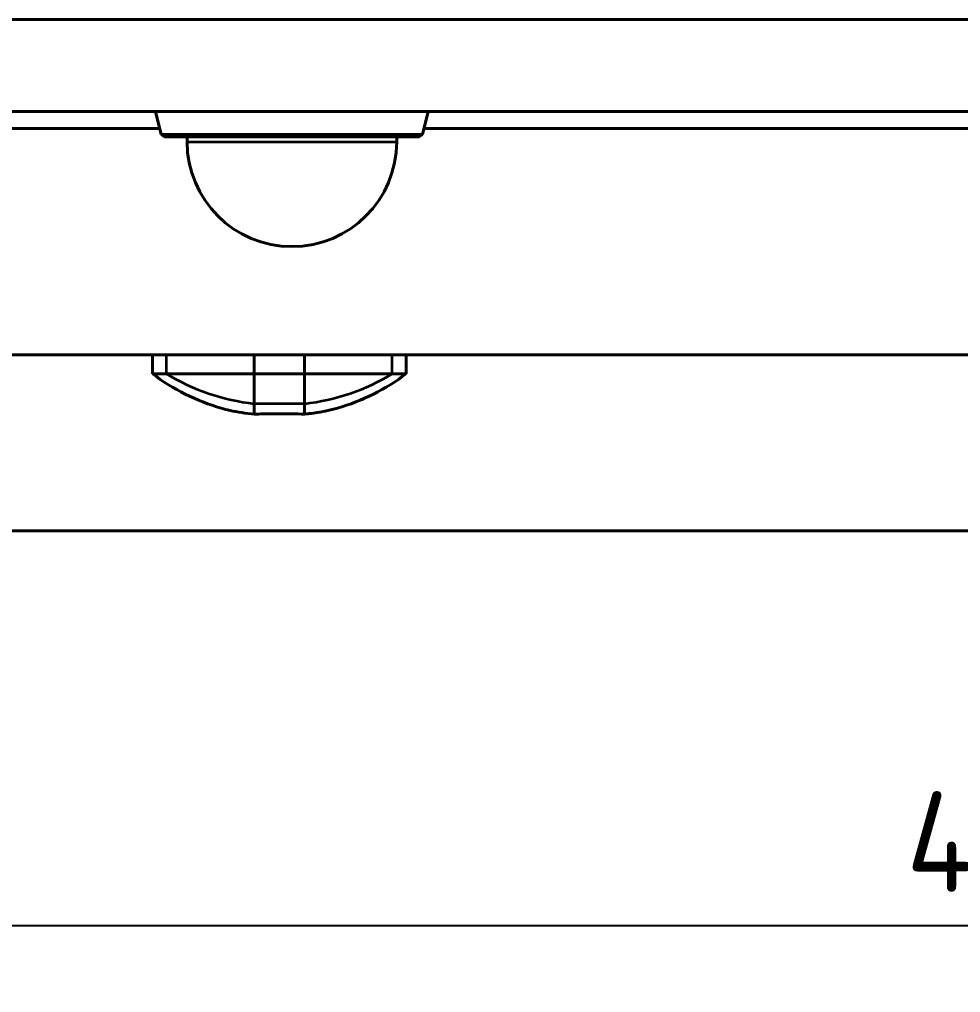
# Model space of a CAD drawing. Header units: millimetres. Extents: x 0 to 3364, y 0 to 2376.
# Drawn here: x 1202.8 to 1315.1, y 1583.9 to 1700 of the extents above; entities that cross this region are included whole.
import ezdxf

# ---------------------------------------------------------------- set-up
doc = ezdxf.new("R2010")
doc.units = ezdxf.units.MM
doc.header["$LTSCALE"] = 4
for name, color, linetype, lineweight, true_color in [('가시적인 것(ISO)', 3, 'Continuous', 40, 0x00ff00), ('가시적인 좁은 것(ISO)', 3, 'Continuous', 35, 0x00ff00), ('치수(ISO)', 2, 'Continuous', 25, 0xffff00)]:
    doc.layers.add(name, color=color, linetype=linetype, lineweight=lineweight, true_color=true_color)
doc.styles.add('치수 텍스트_PSTEK_POSCO', font='isocp.shx')
doc.dimstyles.new('치수_PSTEK_POSCO', dxfattribs={"dimscale": 4, "dimtxt": 3, "dimasz": 2, "dimexe": 2, "dimexo": 2.5, "dimgap": 1, "dimtad": 1, "dimrnd": 1e-08, "dimdsep": 46, "dimtxsty": '치수 텍스트_PSTEK_POSCO', "dimcen": 0.09, "dimdle": 10, "dimclrd": 7, "dimclre": 7, "dimclrt": 2, "dimadec": 1, "dimazin": 2, "dimtfac": 1, "dimtmove": 0, "dimatfit": 3, "dimfxl": 1, "dimtolj": 1, "dimlwd": -1, "dimlwe": -1, "dimarcsym": 0})

# ---------------------------------------------------------------- blocks, each defined once
blk = doc.blocks.new('*D29')
at = {"layer": 'Defpoints', "color": 0, "transparency": 16777216}
for p in [(1072.3, 1658.97), (1568.3, 1658.97), (1568.3, 1591.88)]:
    blk.add_point(p, dxfattribs=at)
at = {"layer": '치수(ISO)', "color": 7, "transparency": 16777216}
for p, q in [((1072.3, 1648.97), (1072.3, 1583.88)), ((1568.3, 1648.97), (1568.3, 1583.88)), ((1080.3, 1591.88), (1560.3, 1591.88))]:
    blk.add_line(p, q, dxfattribs=at)
for points in [[(1080.3, 1593.21), (1080.3, 1590.55), (1072.3, 1591.88)], [(1560.3, 1593.21), (1560.3, 1590.55), (1568.3, 1591.88)]]:
    blk.add_solid(points, dxfattribs=at)
at = {"layer": '치수(ISO)', "color": 2, "transparency": 16777216, "insert": (1308.58, 1601.88), "char_height": 12, "attachment_point": 4, "style": '치수 텍스트_PSTEK_POSCO'}
blk.add_mtext('\\A1;496', dxfattribs=at)

msp = doc.modelspace()

# ---------------------------------------------------------------- linework, layer by layer
at = {"layer": '가시적인 것(ISO)'}
for p, q in [((1570.3011, 1699.9741), (1070.3011, 1699.9741)), ((1085.3011, 1688.9741), (1555.3011, 1688.9741)), ((1219.7208, 1686.2632), (1219.0477, 1688.9741)), ((1250.8814, 1686.2632), (1251.5545, 1688.9741)), ((1219.5443, 1686.9741), (1172.3011, 1686.9741)), ((1390.8011, 1686.9741), (1251.0579, 1686.9741)), ((1219.7208, 1686.2632), (1250.8814, 1686.2632)), ((1220.1011, 1685.9741), (1219.7208, 1686.2632)), ((1220.1011, 1685.9741), (1250.5011, 1685.9741)), ((1222.8011, 1685.9741), (1222.8011, 1685.3741)), ((1247.8011, 1685.9741), (1247.8011, 1685.3741)), ((1250.5011, 1685.9741), (1250.8814, 1686.2632)), ((1524.3011, 1659.9741), (1172.3011, 1659.9741)), ((1218.6636, 1657.705), (1218.6636, 1659.9741)), ((1230.8011, 1657.705), (1230.8011, 1659.9741)), ((1236.8011, 1657.705), (1236.8011, 1659.9741)), ((1248.9386, 1657.705), (1248.9386, 1659.9741)), ((1236.8011, 1657.705), (1230.8011, 1657.705)), ((1230.8011, 1654.1333), (1230.8011, 1657.705)), ((1236.8011, 1654.1333), (1236.8011, 1657.705)), ((1230.8011, 1652.8895), (1230.8011, 1654.1333)), ((1236.8011, 1652.8895), (1236.8011, 1654.1333)), ((1062.3011, 1638.9741), (1578.3011, 1638.9741))]:
    msp.add_line(p, q, dxfattribs=at)
for centre, radius, start, end in [((1235.3011, 1685.3741), 12.5, 180, 0), ((1233.8011, 1677.7141), 25.09, 232.891459, 253.987162), ((1233.8011, 1677.7141), 25.09, 286.012838, 307.108541)]:
    msp.add_arc(centre, radius, start, end, dxfattribs=at)
for points, knots in [([(1218.6636, 1657.705), (1218.7194, 1657.705), (1218.803, 1657.705), (1219.2216, 1657.705), (1219.396, 1657.705), (1219.8147, 1657.705), (1220.059, 1657.705), (1220.3376, 1657.705)], [-0.794182825, -0.794182825, -0.794182825, -0.794182825, -0.397060479, -0.397060479, -0.1985164, -0.1985164, -0.000001, -0.000001, -0.000001, -0.000001]), ([(1220.3376, 1657.705), (1220.841, 1657.705), (1221.4414, 1657.705), (1222.8404, 1657.705), (1223.6369, 1657.705), (1224.9724, 1657.705), (1225.4401, 1657.705), (1226.6625, 1657.705), (1227.4412, 1657.705), (1228.667, 1657.705), (1229.0837, 1657.705), (1229.9328, 1657.7049), (1230.3645, 1657.705), (1230.8011, 1657.705)], [-1.4373876, -1.4373876, -1.4373876, -1.4373876, -1.07799796, -1.07799796, -0.71829101, -0.71829101, -0.53864198, -0.53864198, -0.26919777, -0.26919777, -0.13451784, -0.13451784, -0.000001, -0.000001, -0.000001, -0.000001]), ([(1236.8011, 1657.705), (1237.2378, 1657.705), (1237.6694, 1657.7049), (1238.5185, 1657.705), (1238.9352, 1657.705), (1240.161, 1657.705), (1240.9398, 1657.705), (1242.1621, 1657.705), (1242.6298, 1657.705), (1243.9653, 1657.705), (1244.7618, 1657.705), (1246.1609, 1657.705), (1246.7612, 1657.705), (1247.2646, 1657.705)], [-1.43451955, -1.43451955, -1.43451955, -1.43451955, -1.30026929, -1.30026929, -1.16585639, -1.16585639, -0.89694514, -0.89694514, -0.71765182, -0.71765182, -0.35866508, -0.35866508, -0.000001, -0.000001, -0.000001, -0.000001]), ([(1247.2646, 1657.705), (1247.5433, 1657.705), (1247.7876, 1657.705), (1248.2062, 1657.705), (1248.3806, 1657.705), (1248.7993, 1657.705), (1248.8829, 1657.705), (1248.9386, 1657.705)], [-0.79365146, -0.79365146, -0.79365146, -0.79365146, -0.595268882, -0.595268882, -0.396857642, -0.396857642, -0.000001, -0.000001, -0.000001, -0.000001]), ([(1230.8068, 1652.8885), (1229.7855, 1652.9879), (1228.8066, 1653.14), (1227.5679, 1653.4126), (1227.2132, 1653.502), (1226.88, 1653.5976)], [0, 0, 0, 0, 0.321773695, 0.321773695, 0.459943574, 0.459943574, 0.459943574, 0.459943574]), ([(1240.7223, 1653.5976), (1239.8948, 1653.3602), (1238.924, 1653.1597), (1237.5294, 1652.9672), (1237.1656, 1652.9245), (1236.7955, 1652.8885)], [0, 0, 0, 0, 0.343124535, 0.343124535, 0.459743791, 0.459743791, 0.459743791, 0.459743791])]:
    msp.add_open_spline(points, degree=3, knots=knots, dxfattribs=at)
for points in [[(1243.8433, 1654.7214), (1243.7528, 1654.6819), (1243.6138, 1654.6217), (1243.4315, 1654.546)], [(1230.8014, 1652.8895), (1230.8043, 1652.8887), (1230.8072, 1652.8883), (1230.8101, 1652.8885)], [(1233.8023, 1652.9265), (1232.7932, 1652.9265), (1231.7728, 1652.9111), (1230.8101, 1652.8884)], [(1236.7922, 1652.8884), (1235.8302, 1652.9111), (1234.8106, 1652.9265), (1233.8023, 1652.9265)], [(1236.7922, 1652.8884), (1236.7951, 1652.8883), (1236.798, 1652.8887), (1236.8009, 1652.8895)]]:
    msp.add_open_spline(points, degree=3, dxfattribs=at)
at = {"layer": '가시적인 좁은 것(ISO)'}
for p, q in [((1222.8011, 1685.3741), (1247.8011, 1685.3741)), ((1220.3376, 1657.705), (1220.3376, 1659.9741)), ((1247.2646, 1657.705), (1247.2646, 1659.9741)), ((1236.8011, 1654.1333), (1230.8011, 1654.1333))]:
    msp.add_line(p, q, dxfattribs=at)
for centre, major_axis, ratio, start_param, end_param in [((1233.8011, 1677.933), (-25.09, 0), 0.95542491, 1.0043829, 1.45094002), ((1233.8011, 1677.933), (-25.09, 0), 0.95542491, 1.69065264, 2.13720975), ((1233.8023, 1653.2265), (0, -0.3), 0.00012283, 0, 0.09109107)]:
    msp.add_ellipse(centre, major_axis=major_axis, ratio=ratio, start_param=start_param, end_param=end_param, dxfattribs=at)
for points, knots in [([(1226.88, 1653.5976), (1227.2528, 1653.4906), (1227.6481, 1653.3928), (1228.0573, 1653.3055), (1228.1257, 1653.2909), (1228.1945, 1653.2766), (1228.2637, 1653.2625), (1228.6088, 1653.1926), (1228.9655, 1653.1293), (1229.3444, 1653.0712), (1229.4941, 1653.0482), (1229.6474, 1653.0261), (1229.8039, 1653.005), (1230.1229, 1652.9621), (1230.4558, 1652.9232), (1230.8011, 1652.8896)], [0.000000002, 0.000000002, 0.000000002, 0.000000002, 0.333333333, 0.333333333, 0.333333333, 0.389038849, 0.389038849, 0.389038849, 0.666666667, 0.666666667, 0.666666667, 0.776400558, 0.776400558, 0.776400558, 0.999989144, 0.999989144, 0.999989144, 0.999989144]), ([(1236.8011, 1652.8896), (1237.0831, 1652.917), (1237.3647, 1652.9488), (1237.6454, 1652.9849), (1237.8077, 1653.0058), (1237.9697, 1653.0282), (1238.1311, 1653.0521), (1238.4908, 1653.1053), (1238.8477, 1653.1659), (1239.2027, 1653.2355), (1239.2824, 1653.2511), (1239.362, 1653.2671), (1239.4415, 1653.2837), (1239.8751, 1653.3739), (1240.3059, 1653.4781), (1240.7223, 1653.5976)], [0.000007929, 0.000007929, 0.000007929, 0.000007929, 0.211194987, 0.211194987, 0.211194987, 0.333333333, 0.333333333, 0.333333333, 0.605566963, 0.605566963, 0.605566963, 0.666666667, 0.666666667, 0.666666667, 0.999999987, 0.999999987, 0.999999987, 0.999999987]), ([(1230.8012, 1652.8895), (1231.1546, 1652.898), (1231.5266, 1652.9057), (1231.9198, 1652.912), (1232.0134, 1652.9135), (1232.1082, 1652.9149), (1232.2043, 1652.9162), (1232.7039, 1652.9231), (1233.2371, 1652.9277), (1233.8023, 1652.9277)], [0, 0, 0, 0, 0.40386338, 0.40386338, 0.40386338, 0.5, 0.5, 0.5, 1, 1, 1, 1]), ([(1233.8023, 1652.9277), (1234.278, 1652.9277), (1234.7653, 1652.9244), (1235.2655, 1652.918), (1235.3067, 1652.9175), (1235.3479, 1652.917), (1235.3891, 1652.9164), (1235.8501, 1652.9101), (1236.3219, 1652.901), (1236.8011, 1652.8896)], [0.000000008, 0.000000008, 0.000000008, 0.000000008, 0.5, 0.5, 0.5, 0.541100474, 0.541100474, 0.541100474, 0.999998195, 0.999998195, 0.999998195, 0.999998195])]:
    msp.add_open_spline(points, degree=3, knots=knots, dxfattribs=at)

# ---------------------------------------------------------------- dimensions: what is measured, and where the dimension line sits
at = {"layer": '치수(ISO)', "color": 7}
dim = msp.add_linear_dim(base=(1568.3011, 1591.8801), p1=(1072.3011, 1658.9741), p2=(1568.3011, 1658.9741), angle=180, dimstyle='치수_PSTEK_POSCO', override={"dimdec": 2, "dimtp": 0, "dimtm": 0, "dimtdec": 2, "dimtofl": 0, "dimatfit": 1}, dxfattribs=at)
dim.commit()
dim.dimension.update_dxf_attribs({"geometry": '*D29', "text_midpoint": (1320.3011, 1591.8801), "dimtype": 160})

doc.saveas('drawing.dxf')
